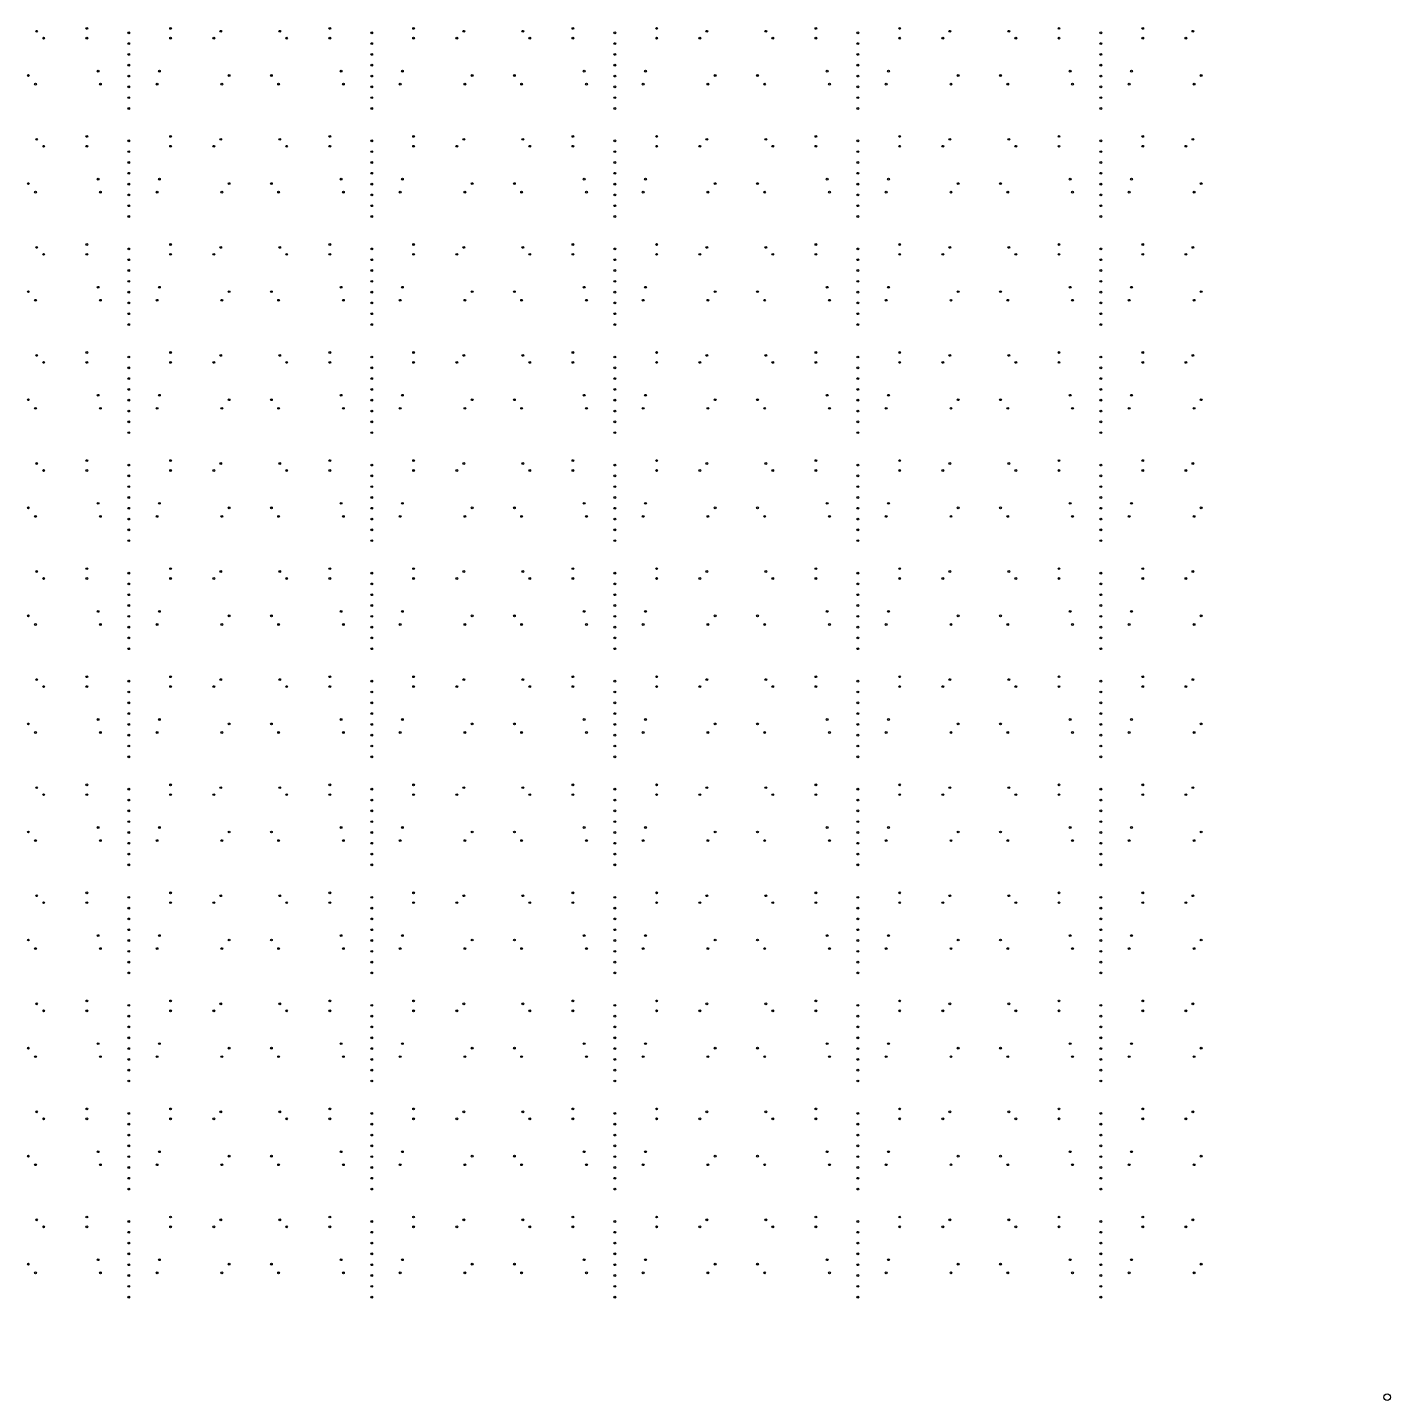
# Model space of a CAD drawing. Extents: x 50 to 173, y 50 to 173.
# Drawn here: x 112.1 to 172.6, y 49.9 to 110.7 of the extents above; entities that cross this region are included whole.
import ezdxf

# ---------------------------------------------------------------- set-up
doc = ezdxf.new("R2010")
doc.units = 0

msp = doc.modelspace()

# ---------------------------------------------------------------- linework, layer by layer
at = {"layer": '4H'}
msp.add_circle((172.4, 50), 0.15, dxfattribs=at)
at = {"layer": 'PET'}
for centre in [(112.508, 110.552), (112.817, 110.243), (114.733, 110.68), (114.733, 110.243), (116.589, 110.483), (118.446, 110.68), (118.446, 110.243), (120.362, 110.243), (120.671, 110.552), (123.286, 110.552), (123.595, 110.243), (125.511, 110.68), (125.511, 110.243), (127.368, 110.483), (129.224, 110.68), (129.224, 110.243), (131.14, 110.243), (131.449, 110.552), (134.065, 110.552), (134.374, 110.243), (136.29, 110.68), (136.29, 110.243), (138.146, 110.483), (140.002, 110.68), (140.002, 110.243), (141.919, 110.243), (142.228, 110.552), (144.843, 110.552), (145.152, 110.243), (147.068, 110.68), (147.068, 110.243), (148.925, 110.483), (150.781, 110.68), (150.781, 110.243), (152.697, 110.243), (153.006, 110.552), (155.621, 110.552), (155.931, 110.243), (157.847, 110.68), (157.847, 110.243), (159.703, 110.483), (161.559, 110.68), (161.559, 110.243), (163.475, 110.243), (163.785, 110.552), (116.589, 110.004), (127.368, 110.004), (138.146, 110.004), (148.925, 110.004), (159.703, 110.004), (116.589, 109.525), (116.589, 109.046), (127.368, 109.525), (127.368, 109.046), (138.146, 109.525), (138.146, 109.046), (148.925, 109.525), (148.925, 109.046), (159.703, 109.525), (159.703, 109.046), (112.138, 108.588), (115.23, 108.785), (116.589, 108.566), (117.949, 108.785), (121.04, 108.588), (122.916, 108.588), (126.008, 108.785), (127.368, 108.566), (128.727, 108.785), (131.819, 108.588), (133.695, 108.588), (136.787, 108.785), (138.146, 108.566), (139.505, 108.785), (142.597, 108.588), (144.473, 108.588), (147.565, 108.785), (148.925, 108.566), (150.284, 108.785), (153.376, 108.588), (155.252, 108.588), (158.344, 108.785), (159.703, 108.566), (161.062, 108.785), (164.154, 108.588), (112.457, 108.207), (115.332, 108.207), (116.589, 108.087), (117.847, 108.207), (120.721, 108.207), (123.236, 108.207), (126.11, 108.207), (127.368, 108.087), (128.625, 108.207), (131.499, 108.207), (134.014, 108.207), (136.889, 108.207), (138.146, 108.087), (139.404, 108.207), (142.278, 108.207), (144.793, 108.207), (147.667, 108.207), (148.925, 108.087), (150.182, 108.207), (153.056, 108.207), (155.571, 108.207), (158.446, 108.207), (159.703, 108.087), (160.96, 108.207), (163.835, 108.207), (116.589, 107.608), (116.589, 107.129), (127.368, 107.608), (127.368, 107.129), (138.146, 107.608), (138.146, 107.129), (148.925, 107.608), (148.925, 107.129), (159.703, 107.608), (159.703, 107.129), (112.508, 105.762), (112.817, 105.453), (114.733, 105.89), (114.733, 105.453), (116.589, 105.692), (118.446, 105.89), (118.446, 105.453), (120.362, 105.453), (120.671, 105.762), (123.286, 105.762), (123.595, 105.453), (125.511, 105.89), (125.511, 105.453), (127.368, 105.692), (129.224, 105.89), (129.224, 105.453), (131.14, 105.453), (131.449, 105.762), (134.065, 105.762), (134.374, 105.453), (136.29, 105.89), (136.29, 105.453), (138.146, 105.692), (140.002, 105.89), (140.002, 105.453), (141.919, 105.453), (142.228, 105.762), (144.843, 105.762), (145.152, 105.453), (147.068, 105.89), (147.068, 105.453), (148.925, 105.692), (150.781, 105.89), (150.781, 105.453), (152.697, 105.453), (153.006, 105.762), (155.621, 105.762), (155.931, 105.453), (157.847, 105.89), (157.847, 105.453), (159.703, 105.692), (161.559, 105.89), (161.559, 105.453), (163.475, 105.453), (163.785, 105.762), (116.589, 105.213), (116.589, 104.734), (127.368, 105.213), (127.368, 104.734), (138.146, 105.213), (138.146, 104.734), (148.925, 105.213), (148.925, 104.734), (159.703, 105.213), (159.703, 104.734), (116.589, 104.255), (127.368, 104.255), (138.146, 104.255), (148.925, 104.255), (159.703, 104.255), (112.138, 103.798), (115.23, 103.995), (116.589, 103.776), (117.949, 103.995), (121.04, 103.798), (122.916, 103.798), (126.008, 103.995), (127.368, 103.776), (128.727, 103.995), (131.819, 103.798), (133.695, 103.798), (136.787, 103.995), (138.146, 103.776), (139.505, 103.995), (142.597, 103.798), (144.473, 103.798), (147.565, 103.995), (148.925, 103.776), (150.284, 103.995), (153.376, 103.798), (155.252, 103.798), (158.344, 103.995), (159.703, 103.776), (161.062, 103.995), (164.154, 103.798), (112.457, 103.417), (115.332, 103.417), (116.589, 103.297), (117.847, 103.417), (120.721, 103.417), (123.236, 103.417), (126.11, 103.417), (127.368, 103.297), (128.625, 103.417), (131.499, 103.417), (134.014, 103.417), (136.889, 103.417), (138.146, 103.297), (139.404, 103.417), (142.278, 103.417), (144.793, 103.417), (147.667, 103.417), (148.925, 103.297), (150.182, 103.417), (153.056, 103.417), (155.571, 103.417), (158.446, 103.417), (159.703, 103.297), (160.96, 103.417), (163.835, 103.417), (116.589, 102.818), (116.589, 102.339), (127.368, 102.818), (127.368, 102.339), (138.146, 102.818), (138.146, 102.339), (148.925, 102.818), (148.925, 102.339), (159.703, 102.818), (159.703, 102.339), (114.733, 101.099), (118.446, 101.099), (125.511, 101.099), (129.224, 101.099), (136.29, 101.099), (140.002, 101.099), (147.068, 101.099), (150.781, 101.099), (157.847, 101.099), (161.559, 101.099), (112.508, 100.971), (112.817, 100.662), (114.733, 100.662), (116.589, 100.902), (118.446, 100.662), (120.362, 100.662), (120.671, 100.971), (123.286, 100.971), (123.595, 100.662), (125.511, 100.662), (127.368, 100.902), (129.224, 100.662), (131.14, 100.662), (131.449, 100.971), (134.065, 100.971), (134.374, 100.662), (136.29, 100.662), (138.146, 100.902), (140.002, 100.662), (141.919, 100.662), (142.228, 100.971), (144.843, 100.971), (145.152, 100.662), (147.068, 100.662), (148.925, 100.902), (150.781, 100.662), (152.697, 100.662), (153.006, 100.971), (155.621, 100.971), (155.931, 100.662), (157.847, 100.662), (159.703, 100.902), (161.559, 100.662), (163.475, 100.662), (163.785, 100.971), (116.589, 100.423), (116.589, 99.944), (127.368, 100.423), (127.368, 99.944), (138.146, 100.423), (138.146, 99.944), (148.925, 100.423), (148.925, 99.944), (159.703, 100.423), (159.703, 99.944), (116.589, 99.465), (127.368, 99.465), (138.146, 99.465), (148.925, 99.465), (159.703, 99.465), (112.138, 99.007), (112.457, 98.626), (115.23, 99.204), (115.332, 98.626), (116.589, 98.986), (117.847, 98.626), (117.949, 99.204), (120.721, 98.626), (121.04, 99.007), (122.916, 99.007), (123.236, 98.626), (126.008, 99.204), (126.11, 98.626), (127.368, 98.986), (128.625, 98.626), (128.727, 99.204), (131.499, 98.626), (131.819, 99.007), (133.695, 99.007), (134.014, 98.626), (136.787, 99.204), (136.889, 98.626), (138.146, 98.986), (139.404, 98.626), (139.505, 99.204), (142.278, 98.626), (142.597, 99.007), (144.473, 99.007), (144.793, 98.626), (147.565, 99.204), (147.667, 98.626), (148.925, 98.986), (150.182, 98.626), (150.284, 99.204), (153.056, 98.626), (153.376, 99.007), (155.252, 99.007), (155.571, 98.626), (158.344, 99.204), (158.446, 98.626), (159.703, 98.986), (160.96, 98.626), (161.062, 99.204), (163.835, 98.626), (164.154, 99.007), (116.589, 98.507), (116.589, 98.028), (127.368, 98.507), (127.368, 98.028), (138.146, 98.507), (138.146, 98.028), (148.925, 98.507), (148.925, 98.028), (159.703, 98.507), (159.703, 98.028), (116.589, 97.549), (127.368, 97.549), (138.146, 97.549), (148.925, 97.549), (159.703, 97.549), (112.508, 96.181), (114.733, 96.309), (118.446, 96.309), (120.671, 96.181), (123.286, 96.181), (125.511, 96.309), (129.224, 96.309), (131.449, 96.181), (134.065, 96.181), (136.29, 96.309), (140.002, 96.309), (142.228, 96.181), (144.843, 96.181), (147.068, 96.309), (150.781, 96.309), (153.006, 96.181), (155.621, 96.181), (157.847, 96.309), (161.559, 96.309), (163.785, 96.181), (112.817, 95.872), (114.733, 95.872), (116.589, 96.111), (116.589, 95.632), (118.446, 95.872), (120.362, 95.872), (123.595, 95.872), (125.511, 95.872), (127.368, 96.111), (127.368, 95.632), (129.224, 95.872), (131.14, 95.872), (134.374, 95.872), (136.29, 95.872), (138.146, 96.111), (138.146, 95.632), (140.002, 95.872), (141.919, 95.872), (145.152, 95.872), (147.068, 95.872), (148.925, 96.111), (148.925, 95.632), (150.781, 95.872), (152.697, 95.872), (155.931, 95.872), (157.847, 95.872), (159.703, 96.111), (159.703, 95.632), (161.559, 95.872), (163.475, 95.872), (116.589, 95.153), (127.368, 95.153), (138.146, 95.153), (148.925, 95.153), (159.703, 95.153), (115.23, 94.414), (116.589, 94.674), (117.949, 94.414), (126.008, 94.414), (127.368, 94.674), (128.727, 94.414), (136.787, 94.414), (138.146, 94.674), (139.505, 94.414), (147.565, 94.414), (148.925, 94.674), (150.284, 94.414), (158.344, 94.414), (159.703, 94.674), (161.062, 94.414), (112.138, 94.217), (112.457, 93.836), (115.332, 93.836), (116.589, 94.195), (117.847, 93.836), (120.721, 93.836), (121.04, 94.217), (122.916, 94.217), (123.236, 93.836), (126.11, 93.836), (127.368, 94.195), (128.625, 93.836), (131.499, 93.836), (131.819, 94.217), (133.695, 94.217), (134.014, 93.836), (136.889, 93.836), (138.146, 94.195), (139.404, 93.836), (142.278, 93.836), (142.597, 94.217), (144.473, 94.217), (144.793, 93.836), (147.667, 93.836), (148.925, 94.195), (150.182, 93.836), (153.056, 93.836), (153.376, 94.217), (155.252, 94.217), (155.571, 93.836), (158.446, 93.836), (159.703, 94.195), (160.96, 93.836), (163.835, 93.836), (164.154, 94.217), (116.589, 93.716), (116.589, 93.237), (127.368, 93.716), (127.368, 93.237), (138.146, 93.716), (138.146, 93.237), (148.925, 93.716), (148.925, 93.237), (159.703, 93.716), (159.703, 93.237), (116.589, 92.758), (127.368, 92.758), (138.146, 92.758), (148.925, 92.758), (159.703, 92.758), (112.508, 91.391), (114.733, 91.519), (116.589, 91.321), (118.446, 91.519), (120.671, 91.391), (123.286, 91.391), (125.511, 91.519), (127.368, 91.321), (129.224, 91.519), (131.449, 91.391), (134.065, 91.391), (136.29, 91.519), (138.146, 91.321), (140.002, 91.519), (142.228, 91.391), (144.843, 91.391), (147.068, 91.519), (148.925, 91.321), (150.781, 91.519), (153.006, 91.391), (155.621, 91.391), (157.847, 91.519), (159.703, 91.321), (161.559, 91.519), (163.785, 91.391), (112.817, 91.081), (114.733, 91.081), (116.589, 90.842), (118.446, 91.081), (120.362, 91.081), (123.595, 91.081), (125.511, 91.081), (127.368, 90.842), (129.224, 91.081), (131.14, 91.081), (134.374, 91.081), (136.29, 91.081), (138.146, 90.842), (140.002, 91.081), (141.919, 91.081), (145.152, 91.081), (147.068, 91.081), (148.925, 90.842), (150.781, 91.081), (152.697, 91.081), (155.931, 91.081), (157.847, 91.081), (159.703, 90.842), (161.559, 91.081), (163.475, 91.081), (116.589, 90.363), (127.368, 90.363), (138.146, 90.363), (148.925, 90.363), (159.703, 90.363), (115.23, 89.623), (116.589, 89.884), (117.949, 89.623), (126.008, 89.623), (127.368, 89.884), (128.727, 89.623), (136.787, 89.623), (138.146, 89.884), (139.505, 89.623), (147.565, 89.623), (148.925, 89.884), (150.284, 89.623), (158.344, 89.623), (159.703, 89.884), (161.062, 89.623), (112.138, 89.426), (112.457, 89.046), (115.332, 89.046), (116.589, 89.405), (116.589, 88.926), (117.847, 89.046), (120.721, 89.046), (121.04, 89.426), (122.916, 89.426), (123.236, 89.046), (126.11, 89.046), (127.368, 89.405), (127.368, 88.926), (128.625, 89.046), (131.499, 89.046), (131.819, 89.426), (133.695, 89.426), (134.014, 89.046), (136.889, 89.046), (138.146, 89.405), (138.146, 88.926), (139.404, 89.046), (142.278, 89.046), (142.597, 89.426), (144.473, 89.426), (144.793, 89.046), (147.667, 89.046), (148.925, 89.405), (148.925, 88.926), (150.182, 89.046), (153.056, 89.046), (153.376, 89.426), (155.252, 89.426), (155.571, 89.046), (158.446, 89.046), (159.703, 89.405), (159.703, 88.926), (160.96, 89.046), (163.835, 89.046), (164.154, 89.426), (116.589, 88.447), (127.368, 88.447), (138.146, 88.447), (148.925, 88.447), (159.703, 88.447), (116.589, 87.968), (127.368, 87.968), (138.146, 87.968), (148.925, 87.968), (159.703, 87.968), (112.508, 86.6), (114.733, 86.728), (116.589, 86.531), (118.446, 86.728), (120.671, 86.6), (123.286, 86.6), (125.511, 86.728), (127.368, 86.531), (129.224, 86.728), (131.449, 86.6), (134.065, 86.6), (136.29, 86.728), (138.146, 86.531), (140.002, 86.728), (142.228, 86.6), (144.843, 86.6), (147.068, 86.728), (148.925, 86.531), (150.781, 86.728), (153.006, 86.6), (155.621, 86.6), (157.847, 86.728), (159.703, 86.531), (161.559, 86.728), (163.785, 86.6), (112.817, 86.291), (114.733, 86.291), (116.589, 86.052), (118.446, 86.291), (120.362, 86.291), (123.595, 86.291), (125.511, 86.291), (127.368, 86.052), (129.224, 86.291), (131.14, 86.291), (134.374, 86.291), (136.29, 86.291), (138.146, 86.052), (140.002, 86.291), (141.919, 86.291), (145.152, 86.291), (147.068, 86.291), (148.925, 86.052), (150.781, 86.291), (152.697, 86.291), (155.931, 86.291), (157.847, 86.291), (159.703, 86.052), (161.559, 86.291), (163.475, 86.291), (116.589, 85.572), (127.368, 85.572), (138.146, 85.572), (148.925, 85.572), (159.703, 85.572), (112.138, 84.636), (115.23, 84.833), (116.589, 85.093), (116.589, 84.614), (117.949, 84.833), (121.04, 84.636), (122.916, 84.636), (126.008, 84.833), (127.368, 85.093), (127.368, 84.614), (128.727, 84.833), (131.819, 84.636), (133.695, 84.636), (136.787, 84.833), (138.146, 85.093), (138.146, 84.614), (139.505, 84.833), (142.597, 84.636), (144.473, 84.636), (147.565, 84.833), (148.925, 85.093), (148.925, 84.614), (150.284, 84.833), (153.376, 84.636), (155.252, 84.636), (158.344, 84.833), (159.703, 85.093), (159.703, 84.614), (161.062, 84.833), (164.154, 84.636), (112.457, 84.255), (115.332, 84.255), (116.589, 84.135), (117.847, 84.255), (120.721, 84.255), (123.236, 84.255), (126.11, 84.255), (127.368, 84.135), (128.625, 84.255), (131.499, 84.255), (134.014, 84.255), (136.889, 84.255), (138.146, 84.135), (139.404, 84.255), (142.278, 84.255), (144.793, 84.255), (147.667, 84.255), (148.925, 84.135), (150.182, 84.255), (153.056, 84.255), (155.571, 84.255), (158.446, 84.255), (159.703, 84.135), (160.96, 84.255), (163.835, 84.255), (116.589, 83.656), (127.368, 83.656), (138.146, 83.656), (148.925, 83.656), (159.703, 83.656), (116.589, 83.177), (127.368, 83.177), (138.146, 83.177), (148.925, 83.177), (159.703, 83.177), (112.508, 81.81), (114.733, 81.938), (116.589, 81.74), (118.446, 81.938), (120.671, 81.81), (123.286, 81.81), (125.511, 81.938), (127.368, 81.74), (129.224, 81.938), (131.449, 81.81), (134.065, 81.81), (136.29, 81.938), (138.146, 81.74), (140.002, 81.938), (142.228, 81.81), (144.843, 81.81), (147.068, 81.938), (148.925, 81.74), (150.781, 81.938), (153.006, 81.81), (155.621, 81.81), (157.847, 81.938), (159.703, 81.74), (161.559, 81.938), (163.785, 81.81), (112.817, 81.501), (114.733, 81.501), (116.589, 81.261), (118.446, 81.501), (120.362, 81.501), (123.595, 81.501), (125.511, 81.501), (127.368, 81.261), (129.224, 81.501), (131.14, 81.501), (134.374, 81.501), (136.29, 81.501), (138.146, 81.261), (140.002, 81.501), (141.919, 81.501), (145.152, 81.501), (147.068, 81.501), (148.925, 81.261), (150.781, 81.501), (152.697, 81.501), (155.931, 81.501), (157.847, 81.501), (159.703, 81.261), (161.559, 81.501), (163.475, 81.501), (116.589, 80.782), (127.368, 80.782), (138.146, 80.782), (148.925, 80.782), (159.703, 80.782), (112.138, 79.845), (115.23, 80.043), (116.589, 80.303), (116.589, 79.824), (117.949, 80.043), (121.04, 79.845), (122.916, 79.845), (126.008, 80.043), (127.368, 80.303), (127.368, 79.824), (128.727, 80.043), (131.819, 79.845), (133.695, 79.845), (136.787, 80.043), (138.146, 80.303), (138.146, 79.824), (139.505, 80.043), (142.597, 79.845), (144.473, 79.845), (147.565, 80.043), (148.925, 80.303), (148.925, 79.824), (150.284, 80.043), (153.376, 79.845), (155.252, 79.845), (158.344, 80.043), (159.703, 80.303), (159.703, 79.824), (161.062, 80.043), (164.154, 79.845), (112.457, 79.465), (115.332, 79.465), (116.589, 79.345), (117.847, 79.465), (120.721, 79.465), (123.236, 79.465), (126.11, 79.465), (127.368, 79.345), (128.625, 79.465), (131.499, 79.465), (134.014, 79.465), (136.889, 79.465), (138.146, 79.345), (139.404, 79.465), (142.278, 79.465), (144.793, 79.465), (147.667, 79.465), (148.925, 79.345), (150.182, 79.465), (153.056, 79.465), (155.571, 79.465), (158.446, 79.465), (159.703, 79.345), (160.96, 79.465), (163.835, 79.465), (116.589, 78.866), (127.368, 78.866), (138.146, 78.866), (148.925, 78.866), (159.703, 78.866), (116.589, 78.387), (127.368, 78.387), (138.146, 78.387), (148.925, 78.387), (159.703, 78.387), (112.508, 77.019), (112.817, 76.71), (114.733, 77.147), (114.733, 76.71), (116.589, 76.95), (118.446, 77.147), (118.446, 76.71), (120.362, 76.71), (120.671, 77.019), (123.286, 77.019), (123.595, 76.71), (125.511, 77.147), (125.511, 76.71), (127.368, 76.95), (129.224, 77.147), (129.224, 76.71), (131.14, 76.71), (131.449, 77.019), (134.065, 77.019), (134.374, 76.71), (136.29, 77.147), (136.29, 76.71), (138.146, 76.95), (140.002, 77.147), (140.002, 76.71), (141.919, 76.71), (142.228, 77.019), (144.843, 77.019), (145.152, 76.71), (147.068, 77.147), (147.068, 76.71), (148.925, 76.95), (150.781, 77.147), (150.781, 76.71), (152.697, 76.71), (153.006, 77.019), (155.621, 77.019), (155.931, 76.71), (157.847, 77.147), (157.847, 76.71), (159.703, 76.95), (161.559, 77.147), (161.559, 76.71), (163.475, 76.71), (163.785, 77.019), (116.589, 76.471), (127.368, 76.471), (138.146, 76.471), (148.925, 76.471), (159.703, 76.471), (116.589, 75.992), (116.589, 75.513), (127.368, 75.992), (127.368, 75.513), (138.146, 75.992), (138.146, 75.513), (148.925, 75.992), (148.925, 75.513), (159.703, 75.992), (159.703, 75.513), (112.138, 75.055), (115.23, 75.252), (116.589, 75.034), (117.949, 75.252), (121.04, 75.055), (122.916, 75.055), (126.008, 75.252), (127.368, 75.034), (128.727, 75.252), (131.819, 75.055), (133.695, 75.055), (136.787, 75.252), (138.146, 75.034), (139.505, 75.252), (142.597, 75.055), (144.473, 75.055), (147.565, 75.252), (148.925, 75.034), (150.284, 75.252), (153.376, 75.055), (155.252, 75.055), (158.344, 75.252), (159.703, 75.034), (161.062, 75.252), (164.154, 75.055), (112.457, 74.674), (115.332, 74.674), (116.589, 74.555), (117.847, 74.674), (120.721, 74.674), (123.236, 74.674), (126.11, 74.674), (127.368, 74.555), (128.625, 74.674), (131.499, 74.674), (134.014, 74.674), (136.889, 74.674), (138.146, 74.555), (139.404, 74.674), (142.278, 74.674), (144.793, 74.674), (147.667, 74.674), (148.925, 74.555), (150.182, 74.674), (153.056, 74.674), (155.571, 74.674), (158.446, 74.674), (159.703, 74.555), (160.96, 74.674), (163.835, 74.674), (116.589, 74.075), (127.368, 74.075), (138.146, 74.075), (148.925, 74.075), (159.703, 74.075), (116.589, 73.596), (127.368, 73.596), (138.146, 73.596), (148.925, 73.596), (159.703, 73.596), (112.508, 72.229), (112.817, 71.92), (114.733, 72.357), (114.733, 71.92), (116.589, 72.159), (118.446, 72.357), (118.446, 71.92), (120.362, 71.92), (120.671, 72.229), (123.286, 72.229), (123.595, 71.92), (125.511, 72.357), (125.511, 71.92), (127.368, 72.159), (129.224, 72.357), (129.224, 71.92), (131.14, 71.92), (131.449, 72.229), (134.065, 72.229), (134.374, 71.92), (136.29, 72.357), (136.29, 71.92), (138.146, 72.159), (140.002, 72.357), (140.002, 71.92), (141.919, 71.92), (142.228, 72.229), (144.843, 72.229), (145.152, 71.92), (147.068, 72.357), (147.068, 71.92), (148.925, 72.159), (150.781, 72.357), (150.781, 71.92), (152.697, 71.92), (153.006, 72.229), (155.621, 72.229), (155.931, 71.92), (157.847, 72.357), (157.847, 71.92), (159.703, 72.159), (161.559, 72.357), (161.559, 71.92), (163.475, 71.92), (163.785, 72.229), (116.589, 71.68), (127.368, 71.68), (138.146, 71.68), (148.925, 71.68), (159.703, 71.68), (116.589, 71.201), (116.589, 70.722), (127.368, 71.201), (127.368, 70.722), (138.146, 71.201), (138.146, 70.722), (148.925, 71.201), (148.925, 70.722), (159.703, 71.201), (159.703, 70.722), (112.138, 70.265), (115.23, 70.462), (116.589, 70.243), (117.949, 70.462), (121.04, 70.265), (122.916, 70.265), (126.008, 70.462), (127.368, 70.243), (128.727, 70.462), (131.819, 70.265), (133.695, 70.265), (136.787, 70.462), (138.146, 70.243), (139.505, 70.462), (142.597, 70.265), (144.473, 70.265), (147.565, 70.462), (148.925, 70.243), (150.284, 70.462), (153.376, 70.265), (155.252, 70.265), (158.344, 70.462), (159.703, 70.243), (161.062, 70.462), (164.154, 70.265), (112.457, 69.884), (115.332, 69.884), (116.589, 69.764), (117.847, 69.884), (120.721, 69.884), (123.236, 69.884), (126.11, 69.884), (127.368, 69.764), (128.625, 69.884), (131.499, 69.884), (134.014, 69.884), (136.889, 69.884), (138.146, 69.764), (139.404, 69.884), (142.278, 69.884), (144.793, 69.884), (147.667, 69.884), (148.925, 69.764), (150.182, 69.884), (153.056, 69.884), (155.571, 69.884), (158.446, 69.884), (159.703, 69.764), (160.96, 69.884), (163.835, 69.884), (116.589, 69.285), (116.589, 68.806), (127.368, 69.285), (127.368, 68.806), (138.146, 69.285), (138.146, 68.806), (148.925, 69.285), (148.925, 68.806), (159.703, 69.285), (159.703, 68.806), (114.733, 67.566), (118.446, 67.566), (125.511, 67.566), (129.224, 67.566), (136.29, 67.566), (140.002, 67.566), (147.068, 67.566), (150.781, 67.566), (157.847, 67.566), (161.559, 67.566), (112.508, 67.438), (112.817, 67.129), (114.733, 67.129), (116.589, 67.369), (118.446, 67.129), (120.362, 67.129), (120.671, 67.438), (123.286, 67.438), (123.595, 67.129), (125.511, 67.129), (127.368, 67.369), (129.224, 67.129), (131.14, 67.129), (131.449, 67.438), (134.065, 67.438), (134.374, 67.129), (136.29, 67.129), (138.146, 67.369), (140.002, 67.129), (141.919, 67.129), (142.228, 67.438), (144.843, 67.438), (145.152, 67.129), (147.068, 67.129), (148.925, 67.369), (150.781, 67.129), (152.697, 67.129), (153.006, 67.438), (155.621, 67.438), (155.931, 67.129), (157.847, 67.129), (159.703, 67.369), (161.559, 67.129), (163.475, 67.129), (163.785, 67.438), (116.589, 66.89), (116.589, 66.411), (127.368, 66.89), (127.368, 66.411), (138.146, 66.89), (138.146, 66.411), (148.925, 66.89), (148.925, 66.411), (159.703, 66.89), (159.703, 66.411), (116.589, 65.932), (127.368, 65.932), (138.146, 65.932), (148.925, 65.932), (159.703, 65.932), (112.138, 65.474), (115.23, 65.671), (116.589, 65.453), (117.949, 65.671), (121.04, 65.474), (122.916, 65.474), (126.008, 65.671), (127.368, 65.453), (128.727, 65.671), (131.819, 65.474), (133.695, 65.474), (136.787, 65.671), (138.146, 65.453), (139.505, 65.671), (142.597, 65.474), (144.473, 65.474), (147.565, 65.671), (148.925, 65.453), (150.284, 65.671), (153.376, 65.474), (155.252, 65.474), (158.344, 65.671), (159.703, 65.453), (161.062, 65.671), (164.154, 65.474), (112.457, 65.093), (115.332, 65.093), (116.589, 64.974), (117.847, 65.093), (120.721, 65.093), (123.236, 65.093), (126.11, 65.093), (127.368, 64.974), (128.625, 65.093), (131.499, 65.093), (134.014, 65.093), (136.889, 65.093), (138.146, 64.974), (139.404, 65.093), (142.278, 65.093), (144.793, 65.093), (147.667, 65.093), (148.925, 64.974), (150.182, 65.093), (153.056, 65.093), (155.571, 65.093), (158.446, 65.093), (159.703, 64.974), (160.96, 65.093), (163.835, 65.093), (116.589, 64.495), (116.589, 64.016), (127.368, 64.495), (127.368, 64.016), (138.146, 64.495), (138.146, 64.016), (148.925, 64.495), (148.925, 64.016), (159.703, 64.495), (159.703, 64.016), (114.733, 62.776), (118.446, 62.776), (125.511, 62.776), (129.224, 62.776), (136.29, 62.776), (140.002, 62.776), (147.068, 62.776), (150.781, 62.776), (157.847, 62.776), (161.559, 62.776), (112.508, 62.648), (112.817, 62.339), (114.733, 62.339), (116.589, 62.578), (116.589, 62.099), (118.446, 62.339), (120.362, 62.339), (120.671, 62.648), (123.286, 62.648), (123.595, 62.339), (125.511, 62.339), (127.368, 62.578), (127.368, 62.099), (129.224, 62.339), (131.14, 62.339), (131.449, 62.648), (134.065, 62.648), (134.374, 62.339), (136.29, 62.339), (138.146, 62.578), (138.146, 62.099), (140.002, 62.339), (141.919, 62.339), (142.228, 62.648), (144.843, 62.648), (145.152, 62.339), (147.068, 62.339), (148.925, 62.578), (148.925, 62.099), (150.781, 62.339), (152.697, 62.339), (153.006, 62.648), (155.621, 62.648), (155.931, 62.339), (157.847, 62.339), (159.703, 62.578), (159.703, 62.099), (161.559, 62.339), (163.475, 62.339), (163.785, 62.648), (116.589, 61.62), (127.368, 61.62), (138.146, 61.62), (148.925, 61.62), (159.703, 61.62), (115.23, 60.881), (116.589, 61.141), (117.949, 60.881), (126.008, 60.881), (127.368, 61.141), (128.727, 60.881), (136.787, 60.881), (138.146, 61.141), (139.505, 60.881), (147.565, 60.881), (148.925, 61.141), (150.284, 60.881), (158.344, 60.881), (159.703, 61.141), (161.062, 60.881), (112.138, 60.684), (112.457, 60.303), (115.332, 60.303), (116.589, 60.662), (117.847, 60.303), (120.721, 60.303), (121.04, 60.684), (122.916, 60.684), (123.236, 60.303), (126.11, 60.303), (127.368, 60.662), (128.625, 60.303), (131.499, 60.303), (131.819, 60.684), (133.695, 60.684), (134.014, 60.303), (136.889, 60.303), (138.146, 60.662), (139.404, 60.303), (142.278, 60.303), (142.597, 60.684), (144.473, 60.684), (144.793, 60.303), (147.667, 60.303), (148.925, 60.662), (150.182, 60.303), (153.056, 60.303), (153.376, 60.684), (155.252, 60.684), (155.571, 60.303), (158.446, 60.303), (159.703, 60.662), (160.96, 60.303), (163.835, 60.303), (164.154, 60.684), (116.589, 60.183), (116.589, 59.704), (127.368, 60.183), (127.368, 59.704), (138.146, 60.183), (138.146, 59.704), (148.925, 60.183), (148.925, 59.704), (159.703, 60.183), (159.703, 59.704), (116.589, 59.225), (127.368, 59.225), (138.146, 59.225), (148.925, 59.225), (159.703, 59.225), (112.508, 57.858), (114.733, 57.986), (118.446, 57.986), (120.671, 57.858), (123.286, 57.858), (125.511, 57.986), (129.224, 57.986), (131.449, 57.858), (134.065, 57.858), (136.29, 57.986), (140.002, 57.986), (142.228, 57.858), (144.843, 57.858), (147.068, 57.986), (150.781, 57.986), (153.006, 57.858), (155.621, 57.858), (157.847, 57.986), (161.559, 57.986), (163.785, 57.858), (112.817, 57.549), (114.733, 57.549), (116.589, 57.788), (116.589, 57.309), (118.446, 57.549), (120.362, 57.549), (123.595, 57.549), (125.511, 57.549), (127.368, 57.788), (127.368, 57.309), (129.224, 57.549), (131.14, 57.549), (134.374, 57.549), (136.29, 57.549), (138.146, 57.788), (138.146, 57.309), (140.002, 57.549), (141.919, 57.549), (145.152, 57.549), (147.068, 57.549), (148.925, 57.788), (148.925, 57.309), (150.781, 57.549), (152.697, 57.549), (155.931, 57.549), (157.847, 57.549), (159.703, 57.788), (159.703, 57.309), (161.559, 57.549), (163.475, 57.549), (116.589, 56.83), (127.368, 56.83), (138.146, 56.83), (148.925, 56.83), (159.703, 56.83), (115.23, 56.091), (116.589, 56.351), (117.949, 56.091), (126.008, 56.091), (127.368, 56.351), (128.727, 56.091), (136.787, 56.091), (138.146, 56.351), (139.505, 56.091), (147.565, 56.091), (148.925, 56.351), (150.284, 56.091), (158.344, 56.091), (159.703, 56.351), (161.062, 56.091), (112.138, 55.893), (112.457, 55.513), (115.332, 55.513), (116.589, 55.872), (116.589, 55.393), (117.847, 55.513), (120.721, 55.513), (121.04, 55.893), (122.916, 55.893), (123.236, 55.513), (126.11, 55.513), (127.368, 55.872), (127.368, 55.393), (128.625, 55.513), (131.499, 55.513), (131.819, 55.893), (133.695, 55.893), (134.014, 55.513), (136.889, 55.513), (138.146, 55.872), (138.146, 55.393), (139.404, 55.513), (142.278, 55.513), (142.597, 55.893), (144.473, 55.893), (144.793, 55.513), (147.667, 55.513), (148.925, 55.872), (148.925, 55.393), (150.182, 55.513), (153.056, 55.513), (153.376, 55.893), (155.252, 55.893), (155.571, 55.513), (158.446, 55.513), (159.703, 55.872), (159.703, 55.393), (160.96, 55.513), (163.835, 55.513), (164.154, 55.893), (116.589, 54.914), (127.368, 54.914), (138.146, 54.914), (148.925, 54.914), (159.703, 54.914), (116.589, 54.435), (127.368, 54.435), (138.146, 54.435), (148.925, 54.435), (159.703, 54.435)]:
    msp.add_circle(centre, 0.005, dxfattribs=at)
at = {"layer": 'V5'}
for centre in [(112.508, 110.552), (112.817, 110.243), (114.733, 110.68), (114.733, 110.243), (116.589, 110.483), (118.446, 110.68), (118.446, 110.243), (120.362, 110.243), (120.671, 110.552), (123.286, 110.552), (123.595, 110.243), (125.511, 110.68), (125.511, 110.243), (127.368, 110.483), (129.224, 110.68), (129.224, 110.243), (131.14, 110.243), (131.449, 110.552), (134.065, 110.552), (134.374, 110.243), (136.29, 110.68), (136.29, 110.243), (138.146, 110.483), (140.002, 110.68), (140.002, 110.243), (141.919, 110.243), (142.228, 110.552), (144.843, 110.552), (145.152, 110.243), (147.068, 110.68), (147.068, 110.243), (148.925, 110.483), (150.781, 110.68), (150.781, 110.243), (152.697, 110.243), (153.006, 110.552), (155.621, 110.552), (155.931, 110.243), (157.847, 110.68), (157.847, 110.243), (159.703, 110.483), (161.559, 110.68), (161.559, 110.243), (163.475, 110.243), (163.785, 110.552), (116.589, 110.004), (127.368, 110.004), (138.146, 110.004), (148.925, 110.004), (159.703, 110.004), (116.589, 109.525), (116.589, 109.046), (127.368, 109.525), (127.368, 109.046), (138.146, 109.525), (138.146, 109.046), (148.925, 109.525), (148.925, 109.046), (159.703, 109.525), (159.703, 109.046), (112.138, 108.588), (115.23, 108.785), (116.589, 108.566), (117.949, 108.785), (121.04, 108.588), (122.916, 108.588), (126.008, 108.785), (127.368, 108.566), (128.727, 108.785), (131.819, 108.588), (133.695, 108.588), (136.787, 108.785), (138.146, 108.566), (139.505, 108.785), (142.597, 108.588), (144.473, 108.588), (147.565, 108.785), (148.925, 108.566), (150.284, 108.785), (153.376, 108.588), (155.252, 108.588), (158.344, 108.785), (159.703, 108.566), (161.062, 108.785), (164.154, 108.588), (112.457, 108.207), (115.332, 108.207), (116.589, 108.087), (117.847, 108.207), (120.721, 108.207), (123.236, 108.207), (126.11, 108.207), (127.368, 108.087), (128.625, 108.207), (131.499, 108.207), (134.014, 108.207), (136.889, 108.207), (138.146, 108.087), (139.404, 108.207), (142.278, 108.207), (144.793, 108.207), (147.667, 108.207), (148.925, 108.087), (150.182, 108.207), (153.056, 108.207), (155.571, 108.207), (158.446, 108.207), (159.703, 108.087), (160.96, 108.207), (163.835, 108.207), (116.589, 107.608), (116.589, 107.129), (127.368, 107.608), (127.368, 107.129), (138.146, 107.608), (138.146, 107.129), (148.925, 107.608), (148.925, 107.129), (159.703, 107.608), (159.703, 107.129), (114.733, 105.89), (118.446, 105.89), (125.511, 105.89), (129.224, 105.89), (136.29, 105.89), (140.002, 105.89), (147.068, 105.89), (150.781, 105.89), (157.847, 105.89), (161.559, 105.89), (112.508, 105.762), (112.817, 105.453), (114.733, 105.453), (116.589, 105.692), (118.446, 105.453), (120.362, 105.453), (120.671, 105.762), (123.286, 105.762), (123.595, 105.453), (125.511, 105.453), (127.368, 105.692), (129.224, 105.453), (131.14, 105.453), (131.449, 105.762), (134.065, 105.762), (134.374, 105.453), (136.29, 105.453), (138.146, 105.692), (140.002, 105.453), (141.919, 105.453), (142.228, 105.762), (144.843, 105.762), (145.152, 105.453), (147.068, 105.453), (148.925, 105.692), (150.781, 105.453), (152.697, 105.453), (153.006, 105.762), (155.621, 105.762), (155.931, 105.453), (157.847, 105.453), (159.703, 105.692), (161.559, 105.453), (163.475, 105.453), (163.785, 105.762), (116.589, 105.213), (116.589, 104.734), (127.368, 105.213), (127.368, 104.734), (138.146, 105.213), (138.146, 104.734), (148.925, 105.213), (148.925, 104.734), (159.703, 105.213), (159.703, 104.734), (116.589, 104.255), (127.368, 104.255), (138.146, 104.255), (148.925, 104.255), (159.703, 104.255), (112.138, 103.798), (115.23, 103.995), (116.589, 103.776), (117.949, 103.995), (121.04, 103.798), (122.916, 103.798), (126.008, 103.995), (127.368, 103.776), (128.727, 103.995), (131.819, 103.798), (133.695, 103.798), (136.787, 103.995), (138.146, 103.776), (139.505, 103.995), (142.597, 103.798), (144.473, 103.798), (147.565, 103.995), (148.925, 103.776), (150.284, 103.995), (153.376, 103.798), (155.252, 103.798), (158.344, 103.995), (159.703, 103.776), (161.062, 103.995), (164.154, 103.798), (112.457, 103.417), (115.332, 103.417), (116.589, 103.297), (117.847, 103.417), (120.721, 103.417), (123.236, 103.417), (126.11, 103.417), (127.368, 103.297), (128.625, 103.417), (131.499, 103.417), (134.014, 103.417), (136.889, 103.417), (138.146, 103.297), (139.404, 103.417), (142.278, 103.417), (144.793, 103.417), (147.667, 103.417), (148.925, 103.297), (150.182, 103.417), (153.056, 103.417), (155.571, 103.417), (158.446, 103.417), (159.703, 103.297), (160.96, 103.417), (163.835, 103.417), (116.589, 102.818), (116.589, 102.339), (127.368, 102.818), (127.368, 102.339), (138.146, 102.818), (138.146, 102.339), (148.925, 102.818), (148.925, 102.339), (159.703, 102.818), (159.703, 102.339), (114.733, 101.099), (118.446, 101.099), (125.511, 101.099), (129.224, 101.099), (136.29, 101.099), (140.002, 101.099), (147.068, 101.099), (150.781, 101.099), (157.847, 101.099), (161.559, 101.099), (112.508, 100.971), (112.817, 100.662), (114.733, 100.662), (116.589, 100.902), (116.589, 100.423), (118.446, 100.662), (120.362, 100.662), (120.671, 100.971), (123.286, 100.971), (123.595, 100.662), (125.511, 100.662), (127.368, 100.902), (127.368, 100.423), (129.224, 100.662), (131.14, 100.662), (131.449, 100.971), (134.065, 100.971), (134.374, 100.662), (136.29, 100.662), (138.146, 100.902), (138.146, 100.423), (140.002, 100.662), (141.919, 100.662), (142.228, 100.971), (144.843, 100.971), (145.152, 100.662), (147.068, 100.662), (148.925, 100.902), (148.925, 100.423), (150.781, 100.662), (152.697, 100.662), (153.006, 100.971), (155.621, 100.971), (155.931, 100.662), (157.847, 100.662), (159.703, 100.902), (159.703, 100.423), (161.559, 100.662), (163.475, 100.662), (163.785, 100.971), (116.589, 99.944), (127.368, 99.944), (138.146, 99.944), (148.925, 99.944), (159.703, 99.944), (115.23, 99.204), (116.589, 99.465), (117.949, 99.204), (126.008, 99.204), (127.368, 99.465), (128.727, 99.204), (136.787, 99.204), (138.146, 99.465), (139.505, 99.204), (147.565, 99.204), (148.925, 99.465), (150.284, 99.204), (158.344, 99.204), (159.703, 99.465), (161.062, 99.204), (112.138, 99.007), (112.457, 98.626), (115.332, 98.626), (116.589, 98.986), (117.847, 98.626), (120.721, 98.626), (121.04, 99.007), (122.916, 99.007), (123.236, 98.626), (126.11, 98.626), (127.368, 98.986), (128.625, 98.626), (131.499, 98.626), (131.819, 99.007), (133.695, 99.007), (134.014, 98.626), (136.889, 98.626), (138.146, 98.986), (139.404, 98.626), (142.278, 98.626), (142.597, 99.007), (144.473, 99.007), (144.793, 98.626), (147.667, 98.626), (148.925, 98.986), (150.182, 98.626), (153.056, 98.626), (153.376, 99.007), (155.252, 99.007), (155.571, 98.626), (158.446, 98.626), (159.703, 98.986), (160.96, 98.626), (163.835, 98.626), (164.154, 99.007), (116.589, 98.507), (116.589, 98.028), (127.368, 98.507), (127.368, 98.028), (138.146, 98.507), (138.146, 98.028), (148.925, 98.507), (148.925, 98.028), (159.703, 98.507), (159.703, 98.028), (116.589, 97.549), (127.368, 97.549), (138.146, 97.549), (148.925, 97.549), (159.703, 97.549), (112.508, 96.181), (114.733, 96.309), (118.446, 96.309), (120.671, 96.181), (123.286, 96.181), (125.511, 96.309), (129.224, 96.309), (131.449, 96.181), (134.065, 96.181), (136.29, 96.309), (140.002, 96.309), (142.228, 96.181), (144.843, 96.181), (147.068, 96.309), (150.781, 96.309), (153.006, 96.181), (155.621, 96.181), (157.847, 96.309), (161.559, 96.309), (163.785, 96.181), (112.817, 95.872), (114.733, 95.872), (116.589, 96.111), (116.589, 95.632), (118.446, 95.872), (120.362, 95.872), (123.595, 95.872), (125.511, 95.872), (127.368, 96.111), (127.368, 95.632), (129.224, 95.872), (131.14, 95.872), (134.374, 95.872), (136.29, 95.872), (138.146, 96.111), (138.146, 95.632), (140.002, 95.872), (141.919, 95.872), (145.152, 95.872), (147.068, 95.872), (148.925, 96.111), (148.925, 95.632), (150.781, 95.872), (152.697, 95.872), (155.931, 95.872), (157.847, 95.872), (159.703, 96.111), (159.703, 95.632), (161.559, 95.872), (163.475, 95.872), (116.589, 95.153), (127.368, 95.153), (138.146, 95.153), (148.925, 95.153), (159.703, 95.153), (115.23, 94.414), (116.589, 94.674), (117.949, 94.414), (126.008, 94.414), (127.368, 94.674), (128.727, 94.414), (136.787, 94.414), (138.146, 94.674), (139.505, 94.414), (147.565, 94.414), (148.925, 94.674), (150.284, 94.414), (158.344, 94.414), (159.703, 94.674), (161.062, 94.414), (112.138, 94.217), (112.457, 93.836), (115.332, 93.836), (116.589, 94.195), (116.589, 93.716), (117.847, 93.836), (120.721, 93.836), (121.04, 94.217), (122.916, 94.217), (123.236, 93.836), (126.11, 93.836), (127.368, 94.195), (127.368, 93.716), (128.625, 93.836), (131.499, 93.836), (131.819, 94.217), (133.695, 94.217), (134.014, 93.836), (136.889, 93.836), (138.146, 94.195), (138.146, 93.716), (139.404, 93.836), (142.278, 93.836), (142.597, 94.217), (144.473, 94.217), (144.793, 93.836), (147.667, 93.836), (148.925, 94.195), (148.925, 93.716), (150.182, 93.836), (153.056, 93.836), (153.376, 94.217), (155.252, 94.217), (155.571, 93.836), (158.446, 93.836), (159.703, 94.195), (159.703, 93.716), (160.96, 93.836), (163.835, 93.836), (164.154, 94.217), (116.589, 93.237), (127.368, 93.237), (138.146, 93.237), (148.925, 93.237), (159.703, 93.237), (116.589, 92.758), (127.368, 92.758), (138.146, 92.758), (148.925, 92.758), (159.703, 92.758), (112.508, 91.391), (114.733, 91.519), (116.589, 91.321), (118.446, 91.519), (120.671, 91.391), (123.286, 91.391), (125.511, 91.519), (127.368, 91.321), (129.224, 91.519), (131.449, 91.391), (134.065, 91.391), (136.29, 91.519), (138.146, 91.321), (140.002, 91.519), (142.228, 91.391), (144.843, 91.391), (147.068, 91.519), (148.925, 91.321), (150.781, 91.519), (153.006, 91.391), (155.621, 91.391), (157.847, 91.519), (159.703, 91.321), (161.559, 91.519), (163.785, 91.391), (112.817, 91.081), (114.733, 91.081), (116.589, 90.842), (118.446, 91.081), (120.362, 91.081), (123.595, 91.081), (125.511, 91.081), (127.368, 90.842), (129.224, 91.081), (131.14, 91.081), (134.374, 91.081), (136.29, 91.081), (138.146, 90.842), (140.002, 91.081), (141.919, 91.081), (145.152, 91.081), (147.068, 91.081), (148.925, 90.842), (150.781, 91.081), (152.697, 91.081), (155.931, 91.081), (157.847, 91.081), (159.703, 90.842), (161.559, 91.081), (163.475, 91.081), (116.589, 90.363), (127.368, 90.363), (138.146, 90.363), (148.925, 90.363), (159.703, 90.363), (115.23, 89.623), (116.589, 89.884), (117.949, 89.623), (126.008, 89.623), (127.368, 89.884), (128.727, 89.623), (136.787, 89.623), (138.146, 89.884), (139.505, 89.623), (147.565, 89.623), (148.925, 89.884), (150.284, 89.623), (158.344, 89.623), (159.703, 89.884), (161.062, 89.623), (112.138, 89.426), (112.457, 89.046), (115.332, 89.046), (116.589, 89.405), (116.589, 88.926), (117.847, 89.046), (120.721, 89.046), (121.04, 89.426), (122.916, 89.426), (123.236, 89.046), (126.11, 89.046), (127.368, 89.405), (127.368, 88.926), (128.625, 89.046), (131.499, 89.046), (131.819, 89.426), (133.695, 89.426), (134.014, 89.046), (136.889, 89.046), (138.146, 89.405), (138.146, 88.926), (139.404, 89.046), (142.278, 89.046), (142.597, 89.426), (144.473, 89.426), (144.793, 89.046), (147.667, 89.046), (148.925, 89.405), (148.925, 88.926), (150.182, 89.046), (153.056, 89.046), (153.376, 89.426), (155.252, 89.426), (155.571, 89.046), (158.446, 89.046), (159.703, 89.405), (159.703, 88.926), (160.96, 89.046), (163.835, 89.046), (164.154, 89.426), (116.589, 88.447), (127.368, 88.447), (138.146, 88.447), (148.925, 88.447), (159.703, 88.447), (116.589, 87.968), (127.368, 87.968), (138.146, 87.968), (148.925, 87.968), (159.703, 87.968), (112.508, 86.6), (114.733, 86.728), (116.589, 86.531), (118.446, 86.728), (120.671, 86.6), (123.286, 86.6), (125.511, 86.728), (127.368, 86.531), (129.224, 86.728), (131.449, 86.6), (134.065, 86.6), (136.29, 86.728), (138.146, 86.531), (140.002, 86.728), (142.228, 86.6), (144.843, 86.6), (147.068, 86.728), (148.925, 86.531), (150.781, 86.728), (153.006, 86.6), (155.621, 86.6), (157.847, 86.728), (159.703, 86.531), (161.559, 86.728), (163.785, 86.6), (112.817, 86.291), (114.733, 86.291), (116.589, 86.052), (118.446, 86.291), (120.362, 86.291), (123.595, 86.291), (125.511, 86.291), (127.368, 86.052), (129.224, 86.291), (131.14, 86.291), (134.374, 86.291), (136.29, 86.291), (138.146, 86.052), (140.002, 86.291), (141.919, 86.291), (145.152, 86.291), (147.068, 86.291), (148.925, 86.052), (150.781, 86.291), (152.697, 86.291), (155.931, 86.291), (157.847, 86.291), (159.703, 86.052), (161.559, 86.291), (163.475, 86.291), (116.589, 85.572), (127.368, 85.572), (138.146, 85.572), (148.925, 85.572), (159.703, 85.572), (112.138, 84.636), (115.23, 84.833), (116.589, 85.093), (116.589, 84.614), (117.949, 84.833), (121.04, 84.636), (122.916, 84.636), (126.008, 84.833), (127.368, 85.093), (127.368, 84.614), (128.727, 84.833), (131.819, 84.636), (133.695, 84.636), (136.787, 84.833), (138.146, 85.093), (138.146, 84.614), (139.505, 84.833), (142.597, 84.636), (144.473, 84.636), (147.565, 84.833), (148.925, 85.093), (148.925, 84.614), (150.284, 84.833), (153.376, 84.636), (155.252, 84.636), (158.344, 84.833), (159.703, 85.093), (159.703, 84.614), (161.062, 84.833), (164.154, 84.636), (112.457, 84.255), (115.332, 84.255), (116.589, 84.135), (117.847, 84.255), (120.721, 84.255), (123.236, 84.255), (126.11, 84.255), (127.368, 84.135), (128.625, 84.255), (131.499, 84.255), (134.014, 84.255), (136.889, 84.255), (138.146, 84.135), (139.404, 84.255), (142.278, 84.255), (144.793, 84.255), (147.667, 84.255), (148.925, 84.135), (150.182, 84.255), (153.056, 84.255), (155.571, 84.255), (158.446, 84.255), (159.703, 84.135), (160.96, 84.255), (163.835, 84.255), (116.589, 83.656), (127.368, 83.656), (138.146, 83.656), (148.925, 83.656), (159.703, 83.656), (116.589, 83.177), (127.368, 83.177), (138.146, 83.177), (148.925, 83.177), (159.703, 83.177), (112.508, 81.81), (114.733, 81.938), (116.589, 81.74), (118.446, 81.938), (120.671, 81.81), (123.286, 81.81), (125.511, 81.938), (127.368, 81.74), (129.224, 81.938), (131.449, 81.81), (134.065, 81.81), (136.29, 81.938), (138.146, 81.74), (140.002, 81.938), (142.228, 81.81), (144.843, 81.81), (147.068, 81.938), (148.925, 81.74), (150.781, 81.938), (153.006, 81.81), (155.621, 81.81), (157.847, 81.938), (159.703, 81.74), (161.559, 81.938), (163.785, 81.81), (112.817, 81.501), (114.733, 81.501), (116.589, 81.261), (118.446, 81.501), (120.362, 81.501), (123.595, 81.501), (125.511, 81.501), (127.368, 81.261), (129.224, 81.501), (131.14, 81.501), (134.374, 81.501), (136.29, 81.501), (138.146, 81.261), (140.002, 81.501), (141.919, 81.501), (145.152, 81.501), (147.068, 81.501), (148.925, 81.261), (150.781, 81.501), (152.697, 81.501), (155.931, 81.501), (157.847, 81.501), (159.703, 81.261), (161.559, 81.501), (163.475, 81.501), (116.589, 80.782), (127.368, 80.782), (138.146, 80.782), (148.925, 80.782), (159.703, 80.782), (112.138, 79.845), (115.23, 80.043), (116.589, 80.303), (116.589, 79.824), (117.949, 80.043), (121.04, 79.845), (122.916, 79.845), (126.008, 80.043), (127.368, 80.303), (127.368, 79.824), (128.727, 80.043), (131.819, 79.845), (133.695, 79.845), (136.787, 80.043), (138.146, 80.303), (138.146, 79.824), (139.505, 80.043), (142.597, 79.845), (144.473, 79.845), (147.565, 80.043), (148.925, 80.303), (148.925, 79.824), (150.284, 80.043), (153.376, 79.845), (155.252, 79.845), (158.344, 80.043), (159.703, 80.303), (159.703, 79.824), (161.062, 80.043), (164.154, 79.845), (112.457, 79.465), (115.332, 79.465), (116.589, 79.345), (117.847, 79.465), (120.721, 79.465), (123.236, 79.465), (126.11, 79.465), (127.368, 79.345), (128.625, 79.465), (131.499, 79.465), (134.014, 79.465), (136.889, 79.465), (138.146, 79.345), (139.404, 79.465), (142.278, 79.465), (144.793, 79.465), (147.667, 79.465), (148.925, 79.345), (150.182, 79.465), (153.056, 79.465), (155.571, 79.465), (158.446, 79.465), (159.703, 79.345), (160.96, 79.465), (163.835, 79.465), (116.589, 78.866), (127.368, 78.866), (138.146, 78.866), (148.925, 78.866), (159.703, 78.866), (116.589, 78.387), (127.368, 78.387), (138.146, 78.387), (148.925, 78.387), (159.703, 78.387), (112.508, 77.019), (112.817, 76.71), (114.733, 77.147), (114.733, 76.71), (116.589, 76.95), (118.446, 77.147), (118.446, 76.71), (120.362, 76.71), (120.671, 77.019), (123.286, 77.019), (123.595, 76.71), (125.511, 77.147), (125.511, 76.71), (127.368, 76.95), (129.224, 77.147), (129.224, 76.71), (131.14, 76.71), (131.449, 77.019), (134.065, 77.019), (134.374, 76.71), (136.29, 77.147), (136.29, 76.71), (138.146, 76.95), (140.002, 77.147), (140.002, 76.71), (141.919, 76.71), (142.228, 77.019), (144.843, 77.019), (145.152, 76.71), (147.068, 77.147), (147.068, 76.71), (148.925, 76.95), (150.781, 77.147), (150.781, 76.71), (152.697, 76.71), (153.006, 77.019), (155.621, 77.019), (155.931, 76.71), (157.847, 77.147), (157.847, 76.71), (159.703, 76.95), (161.559, 77.147), (161.559, 76.71), (163.475, 76.71), (163.785, 77.019), (116.589, 76.471), (127.368, 76.471), (138.146, 76.471), (148.925, 76.471), (159.703, 76.471), (116.589, 75.992), (116.589, 75.513), (127.368, 75.992), (127.368, 75.513), (138.146, 75.992), (138.146, 75.513), (148.925, 75.992), (148.925, 75.513), (159.703, 75.992), (159.703, 75.513), (112.138, 75.055), (115.23, 75.252), (116.589, 75.034), (117.949, 75.252), (121.04, 75.055), (122.916, 75.055), (126.008, 75.252), (127.368, 75.034), (128.727, 75.252), (131.819, 75.055), (133.695, 75.055), (136.787, 75.252), (138.146, 75.034), (139.505, 75.252), (142.597, 75.055), (144.473, 75.055), (147.565, 75.252), (148.925, 75.034), (150.284, 75.252), (153.376, 75.055), (155.252, 75.055), (158.344, 75.252), (159.703, 75.034), (161.062, 75.252), (164.154, 75.055), (112.457, 74.674), (115.332, 74.674), (116.589, 74.555), (117.847, 74.674), (120.721, 74.674), (123.236, 74.674), (126.11, 74.674), (127.368, 74.555), (128.625, 74.674), (131.499, 74.674), (134.014, 74.674), (136.889, 74.674), (138.146, 74.555), (139.404, 74.674), (142.278, 74.674), (144.793, 74.674), (147.667, 74.674), (148.925, 74.555), (150.182, 74.674), (153.056, 74.674), (155.571, 74.674), (158.446, 74.674), (159.703, 74.555), (160.96, 74.674), (163.835, 74.674), (116.589, 74.075), (127.368, 74.075), (138.146, 74.075), (148.925, 74.075), (159.703, 74.075), (116.589, 73.596), (127.368, 73.596), (138.146, 73.596), (148.925, 73.596), (159.703, 73.596), (112.508, 72.229), (112.817, 71.92), (114.733, 72.357), (114.733, 71.92), (116.589, 72.159), (118.446, 72.357), (118.446, 71.92), (120.362, 71.92), (120.671, 72.229), (123.286, 72.229), (123.595, 71.92), (125.511, 72.357), (125.511, 71.92), (127.368, 72.159), (129.224, 72.357), (129.224, 71.92), (131.14, 71.92), (131.449, 72.229), (134.065, 72.229), (134.374, 71.92), (136.29, 72.357), (136.29, 71.92), (138.146, 72.159), (140.002, 72.357), (140.002, 71.92), (141.919, 71.92), (142.228, 72.229), (144.843, 72.229), (145.152, 71.92), (147.068, 72.357), (147.068, 71.92), (148.925, 72.159), (150.781, 72.357), (150.781, 71.92), (152.697, 71.92), (153.006, 72.229), (155.621, 72.229), (155.931, 71.92), (157.847, 72.357), (157.847, 71.92), (159.703, 72.159), (161.559, 72.357), (161.559, 71.92), (163.475, 71.92), (163.785, 72.229), (116.589, 71.68), (116.589, 71.201), (127.368, 71.68), (127.368, 71.201), (138.146, 71.68), (138.146, 71.201), (148.925, 71.68), (148.925, 71.201), (159.703, 71.68), (159.703, 71.201), (116.589, 70.722), (127.368, 70.722), (138.146, 70.722), (148.925, 70.722), (159.703, 70.722), (112.138, 70.265), (115.23, 70.462), (116.589, 70.243), (117.949, 70.462), (121.04, 70.265), (122.916, 70.265), (126.008, 70.462), (127.368, 70.243), (128.727, 70.462), (131.819, 70.265), (133.695, 70.265), (136.787, 70.462), (138.146, 70.243), (139.505, 70.462), (142.597, 70.265), (144.473, 70.265), (147.565, 70.462), (148.925, 70.243), (150.284, 70.462), (153.376, 70.265), (155.252, 70.265), (158.344, 70.462), (159.703, 70.243), (161.062, 70.462), (164.154, 70.265), (112.457, 69.884), (115.332, 69.884), (116.589, 69.764), (117.847, 69.884), (120.721, 69.884), (123.236, 69.884), (126.11, 69.884), (127.368, 69.764), (128.625, 69.884), (131.499, 69.884), (134.014, 69.884), (136.889, 69.884), (138.146, 69.764), (139.404, 69.884), (142.278, 69.884), (144.793, 69.884), (147.667, 69.884), (148.925, 69.764), (150.182, 69.884), (153.056, 69.884), (155.571, 69.884), (158.446, 69.884), (159.703, 69.764), (160.96, 69.884), (163.835, 69.884), (116.589, 69.285), (116.589, 68.806), (127.368, 69.285), (127.368, 68.806), (138.146, 69.285), (138.146, 68.806), (148.925, 69.285), (148.925, 68.806), (159.703, 69.285), (159.703, 68.806), (114.733, 67.566), (118.446, 67.566), (125.511, 67.566), (129.224, 67.566), (136.29, 67.566), (140.002, 67.566), (147.068, 67.566), (150.781, 67.566), (157.847, 67.566), (161.559, 67.566), (112.508, 67.438), (112.817, 67.129), (114.733, 67.129), (116.589, 67.369), (118.446, 67.129), (120.362, 67.129), (120.671, 67.438), (123.286, 67.438), (123.595, 67.129), (125.511, 67.129), (127.368, 67.369), (129.224, 67.129), (131.14, 67.129), (131.449, 67.438), (134.065, 67.438), (134.374, 67.129), (136.29, 67.129), (138.146, 67.369), (140.002, 67.129), (141.919, 67.129), (142.228, 67.438), (144.843, 67.438), (145.152, 67.129), (147.068, 67.129), (148.925, 67.369), (150.781, 67.129), (152.697, 67.129), (153.006, 67.438), (155.621, 67.438), (155.931, 67.129), (157.847, 67.129), (159.703, 67.369), (161.559, 67.129), (163.475, 67.129), (163.785, 67.438), (116.589, 66.89), (116.589, 66.411), (127.368, 66.89), (127.368, 66.411), (138.146, 66.89), (138.146, 66.411), (148.925, 66.89), (148.925, 66.411), (159.703, 66.89), (159.703, 66.411), (116.589, 65.932), (127.368, 65.932), (138.146, 65.932), (148.925, 65.932), (159.703, 65.932), (112.138, 65.474), (112.457, 65.093), (115.23, 65.671), (115.332, 65.093), (116.589, 65.453), (117.847, 65.093), (117.949, 65.671), (120.721, 65.093), (121.04, 65.474), (122.916, 65.474), (123.236, 65.093), (126.008, 65.671), (126.11, 65.093), (127.368, 65.453), (128.625, 65.093), (128.727, 65.671), (131.499, 65.093), (131.819, 65.474), (133.695, 65.474), (134.014, 65.093), (136.787, 65.671), (136.889, 65.093), (138.146, 65.453), (139.404, 65.093), (139.505, 65.671), (142.278, 65.093), (142.597, 65.474), (144.473, 65.474), (144.793, 65.093), (147.565, 65.671), (147.667, 65.093), (148.925, 65.453), (150.182, 65.093), (150.284, 65.671), (153.056, 65.093), (153.376, 65.474), (155.252, 65.474), (155.571, 65.093), (158.344, 65.671), (158.446, 65.093), (159.703, 65.453), (160.96, 65.093), (161.062, 65.671), (163.835, 65.093), (164.154, 65.474), (116.589, 64.974), (116.589, 64.495), (127.368, 64.974), (127.368, 64.495), (138.146, 64.974), (138.146, 64.495), (148.925, 64.974), (148.925, 64.495), (159.703, 64.974), (159.703, 64.495), (116.589, 64.016), (127.368, 64.016), (138.146, 64.016), (148.925, 64.016), (159.703, 64.016), (114.733, 62.776), (118.446, 62.776), (125.511, 62.776), (129.224, 62.776), (136.29, 62.776), (140.002, 62.776), (147.068, 62.776), (150.781, 62.776), (157.847, 62.776), (161.559, 62.776), (112.508, 62.648), (112.817, 62.339), (114.733, 62.339), (116.589, 62.578), (116.589, 62.099), (118.446, 62.339), (120.362, 62.339), (120.671, 62.648), (123.286, 62.648), (123.595, 62.339), (125.511, 62.339), (127.368, 62.578), (127.368, 62.099), (129.224, 62.339), (131.14, 62.339), (131.449, 62.648), (134.065, 62.648), (134.374, 62.339), (136.29, 62.339), (138.146, 62.578), (138.146, 62.099), (140.002, 62.339), (141.919, 62.339), (142.228, 62.648), (144.843, 62.648), (145.152, 62.339), (147.068, 62.339), (148.925, 62.578), (148.925, 62.099), (150.781, 62.339), (152.697, 62.339), (153.006, 62.648), (155.621, 62.648), (155.931, 62.339), (157.847, 62.339), (159.703, 62.578), (159.703, 62.099), (161.559, 62.339), (163.475, 62.339), (163.785, 62.648), (116.589, 61.62), (127.368, 61.62), (138.146, 61.62), (148.925, 61.62), (159.703, 61.62), (115.23, 60.881), (116.589, 61.141), (117.949, 60.881), (126.008, 60.881), (127.368, 61.141), (128.727, 60.881), (136.787, 60.881), (138.146, 61.141), (139.505, 60.881), (147.565, 60.881), (148.925, 61.141), (150.284, 60.881), (158.344, 60.881), (159.703, 61.141), (161.062, 60.881), (112.138, 60.684), (112.457, 60.303), (115.332, 60.303), (116.589, 60.662), (117.847, 60.303), (120.721, 60.303), (121.04, 60.684), (122.916, 60.684), (123.236, 60.303), (126.11, 60.303), (127.368, 60.662), (128.625, 60.303), (131.499, 60.303), (131.819, 60.684), (133.695, 60.684), (134.014, 60.303), (136.889, 60.303), (138.146, 60.662), (139.404, 60.303), (142.278, 60.303), (142.597, 60.684), (144.473, 60.684), (144.793, 60.303), (147.667, 60.303), (148.925, 60.662), (150.182, 60.303), (153.056, 60.303), (153.376, 60.684), (155.252, 60.684), (155.571, 60.303), (158.446, 60.303), (159.703, 60.662), (160.96, 60.303), (163.835, 60.303), (164.154, 60.684), (116.589, 60.183), (116.589, 59.704), (127.368, 60.183), (127.368, 59.704), (138.146, 60.183), (138.146, 59.704), (148.925, 60.183), (148.925, 59.704), (159.703, 60.183), (159.703, 59.704), (116.589, 59.225), (127.368, 59.225), (138.146, 59.225), (148.925, 59.225), (159.703, 59.225), (112.508, 57.858), (114.733, 57.986), (116.589, 57.788), (118.446, 57.986), (120.671, 57.858), (123.286, 57.858), (125.511, 57.986), (127.368, 57.788), (129.224, 57.986), (131.449, 57.858), (134.065, 57.858), (136.29, 57.986), (138.146, 57.788), (140.002, 57.986), (142.228, 57.858), (144.843, 57.858), (147.068, 57.986), (148.925, 57.788), (150.781, 57.986), (153.006, 57.858), (155.621, 57.858), (157.847, 57.986), (159.703, 57.788), (161.559, 57.986), (163.785, 57.858), (112.817, 57.549), (114.733, 57.549), (116.589, 57.309), (118.446, 57.549), (120.362, 57.549), (123.595, 57.549), (125.511, 57.549), (127.368, 57.309), (129.224, 57.549), (131.14, 57.549), (134.374, 57.549), (136.29, 57.549), (138.146, 57.309), (140.002, 57.549), (141.919, 57.549), (145.152, 57.549), (147.068, 57.549), (148.925, 57.309), (150.781, 57.549), (152.697, 57.549), (155.931, 57.549), (157.847, 57.549), (159.703, 57.309), (161.559, 57.549), (163.475, 57.549), (116.589, 56.83), (127.368, 56.83), (138.146, 56.83), (148.925, 56.83), (159.703, 56.83), (115.23, 56.091), (116.589, 56.351), (117.949, 56.091), (126.008, 56.091), (127.368, 56.351), (128.727, 56.091), (136.787, 56.091), (138.146, 56.351), (139.505, 56.091), (147.565, 56.091), (148.925, 56.351), (150.284, 56.091), (158.344, 56.091), (159.703, 56.351), (161.062, 56.091), (112.138, 55.893), (112.457, 55.513), (115.332, 55.513), (116.589, 55.872), (116.589, 55.393), (117.847, 55.513), (120.721, 55.513), (121.04, 55.893), (122.916, 55.893), (123.236, 55.513), (126.11, 55.513), (127.368, 55.872), (127.368, 55.393), (128.625, 55.513), (131.499, 55.513), (131.819, 55.893), (133.695, 55.893), (134.014, 55.513), (136.889, 55.513), (138.146, 55.872), (138.146, 55.393), (139.404, 55.513), (142.278, 55.513), (142.597, 55.893), (144.473, 55.893), (144.793, 55.513), (147.667, 55.513), (148.925, 55.872), (148.925, 55.393), (150.182, 55.513), (153.056, 55.513), (153.376, 55.893), (155.252, 55.893), (155.571, 55.513), (158.446, 55.513), (159.703, 55.872), (159.703, 55.393), (160.96, 55.513), (163.835, 55.513), (164.154, 55.893), (116.589, 54.914), (127.368, 54.914), (138.146, 54.914), (148.925, 54.914), (159.703, 54.914), (116.589, 54.435), (127.368, 54.435), (138.146, 54.435), (148.925, 54.435), (159.703, 54.435)]:
    msp.add_circle(centre, 0.0399, dxfattribs=at)

doc.saveas('drawing.dxf')
